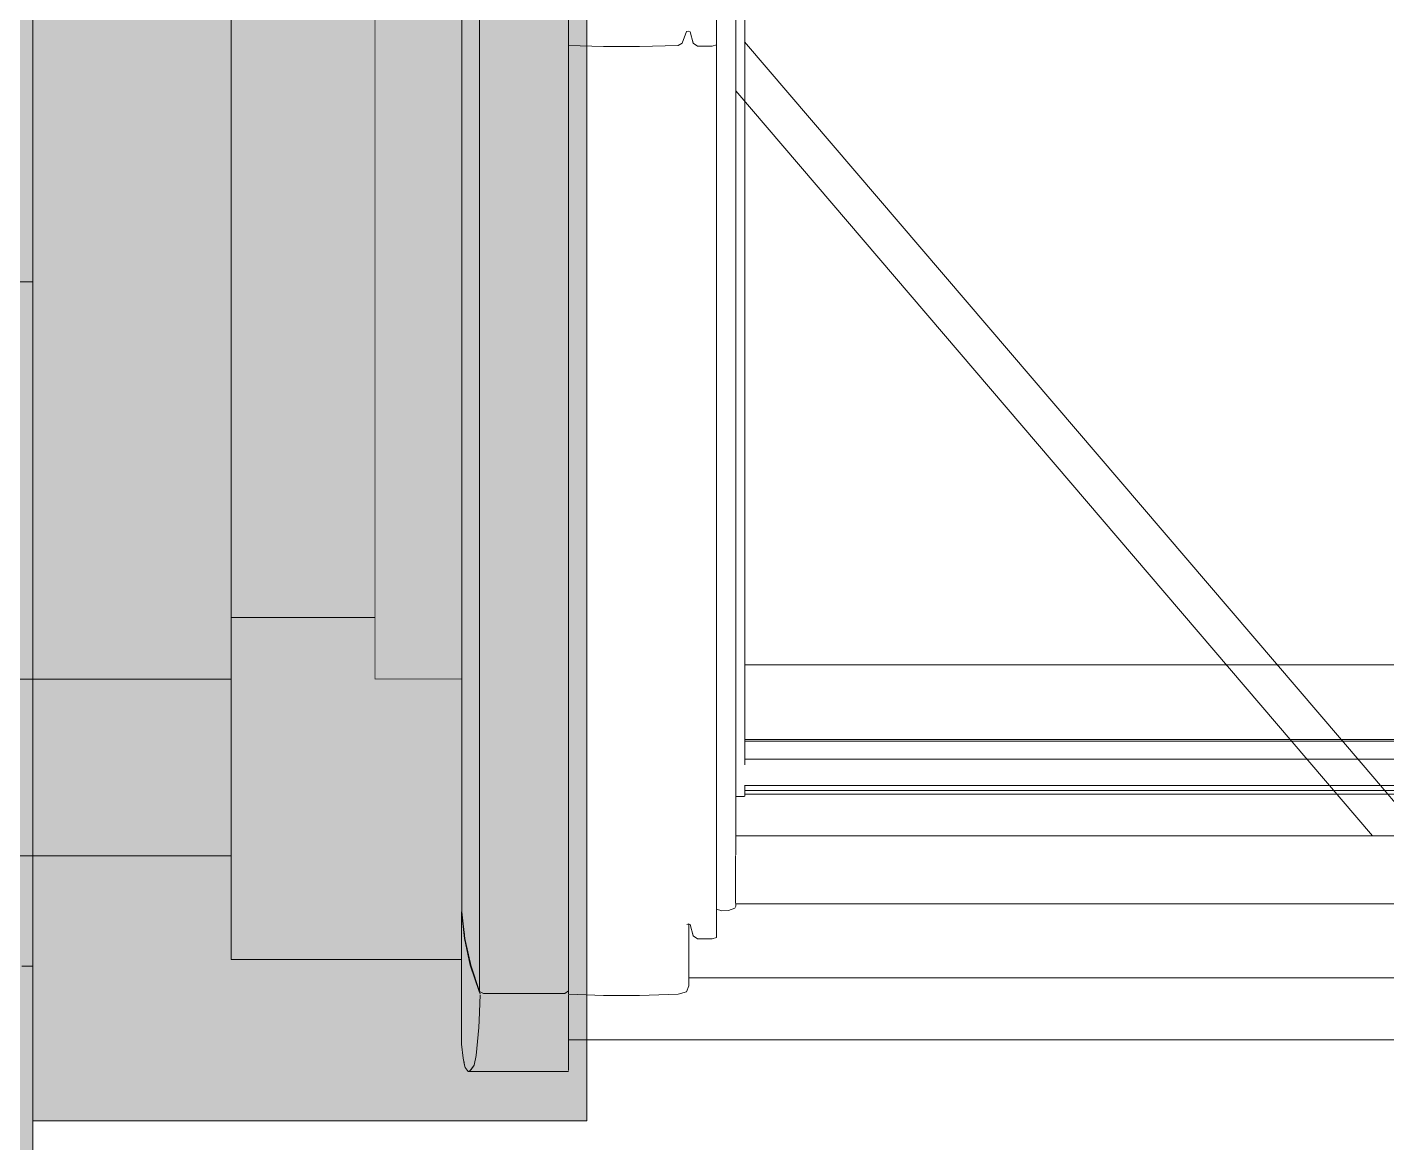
# Model space of a CAD drawing. Header units: metres. Extents: x -4 to 206, y -18 to 45.
# Drawn here: x 42.963 to 43.579, y -11.094 to -10.588 of the extents above; entities that cross this region are included whole.
import ezdxf

# ---------------------------------------------------------------- set-up
doc = ezdxf.new("R2010")
doc.units = ezdxf.units.M
doc.header["$MEASUREMENT"] = 0
doc.set_wipeout_variables(frame=1)
for name, pattern in [('Schnittlinie', [0.006, 0.003, -0.0015, 0, -0.0015]), ('Strichlinie eng', [0.002, 0.0015, -0.0005]), ('Wipeout_Contour', [1, 0, -1])]:
    doc.linetypes.add(name, pattern=pattern)
for name, color, linetype in [('3._DD PP STG2_4_110 Wand Aussen', 7, 'Continuous'), ('3._DD PP STG2_4_210 Decke', 7, 'Continuous'), ('3._DD PP STG2_4_220 Bodenaufbau - Außen_ Gefälle', 7, 'Continuous'), ('3._DD PP STG2_4_310 Dachkonstruktion massiv', 7, 'Continuous'), ('3._DD PP STG2_4_325 Dachfenster', 7, 'Continuous'), ('3._DD PP STG2_4_330 Dachaufbau', 7, 'Continuous')]:
    doc.layers.add(name, color=color, linetype=linetype)

msp = doc.modelspace()

# ---------------------------------------------------------------- hatches: boundary and pattern name
at = {"layer": '3._DD PP STG2_4_325 Dachfenster', "linetype": 'Continuous', "lineweight": 0, "true_color": 0x000000}
msp.add_hatch(color=18, dxfattribs=at).paths.add_polyline_path([(43.12003, -10.88371), (43.15953, -10.88371), (43.15953, -10.27727), (43.15933, -10.2754), (43.15873, -10.27207), (43.15743, -10.25817), (43.15743, -10.2416), (43.15743, -10.23591), (43.1574, -10.18922), (43.12003, -10.18922)])
at = {"layer": '3._DD PP STG2_4_330 Dachaufbau', "linetype": 'Continuous', "lineweight": 0, "true_color": 0x000000}
msp.add_hatch(color=18, dxfattribs=at).paths.add_polyline_path([(42.96503, -10.06873), (37.46503, -10.06873), (37.46503, -11.58371), (38.24989, -11.58371), (38.24989, -10.62199), (39.19189, -10.62199), (39.19189, -11.58371), (40.54989, -11.58371), (40.54989, -10.62199), (41.49189, -10.62199), (41.49189, -11.58371), (42.96503, -11.58371)])

# ---------------------------------------------------------------- linework, layer by layer
at = {"layer": '3._DD PP STG2_4_110 Wand Aussen', "color": 8, "linetype": 'Schnittlinie', "lineweight": 13, "ltscale": 1000, "flags": 128}
for points in [[(42.96503, -11.01371), (42.96503, -9.5687)], [(42.96503, -11.01371), (42.96003, -11.01371)]]:
    msp.add_lwpolyline(points, dxfattribs=at)
at = {"layer": '3._DD PP STG2_4_210 Decke', "color": 7, "linetype": 'Continuous', "lineweight": 13, "ltscale": 1000, "true_color": 0xf4f4f4, "flags": 128}
msp.add_lwpolyline([(33.7568, -11.46359), (33.75903, -13.25371), (37.38503, -13.25371), (37.38503, -12.60871), (42.5891, -12.60871), (42.88503, -12.56618), (42.88503, -11.75871), (48.20503, -11.75871), (48.20503, -11.13371), (51.76086, -11.13371), (51.76545, -10.06371), (45.76503, -10.06371), (45.76503, -10.96371), (42.91503, -10.96371), (42.91503, -11.46359)], close=True, dxfattribs=at)
at = {"layer": '3._DD PP STG2_4_220 Bodenaufbau - Außen_ Gefälle', "color": 7, "linetype": 'Continuous', "lineweight": 13, "ltscale": 1000, "true_color": 0xf4f4f4, "flags": 128}
msp.add_lwpolyline([(33.75902, -13.24371), (37.14503, -13.24371), (37.14503, -12.59871), (39.93503, -12.59871), (42.389, -12.59871), (42.87503, -12.52887), (42.87503, -11.74871), (45.81503, -11.74871), (48.19503, -11.74871), (48.19503, -11.12371), (51.7609, -11.12371), (51.76545, -10.06371), (45.76503, -10.06371), (45.76503, -10.96371), (42.91503, -10.96371), (42.91503, -11.46359), (33.7568, -11.46359)], close=True, dxfattribs=at)
at = {"layer": '3._DD PP STG2_4_310 Dachkonstruktion massiv', "color": 255, "linetype": 'Strichlinie eng', "lineweight": 13, "ltscale": 1000, "flags": 128}
for points in [[(42.96503, -10.88371), (42.96503, -9.5687)], [(43.21607, -9.76371), (43.21607, -10.88371)], [(43.21607, -10.03366), (43.21607, -10.88371)], [(42.96503, -10.70371), (42.8351, -10.70371)], [(42.8351, -10.88371), (42.96503, -10.88371)], [(43.21607, -10.88371), (42.8351, -10.88371)], [(43.21607, -10.88371), (42.96503, -10.88371)]]:
    msp.add_lwpolyline(points, dxfattribs=at)
at = {"layer": '3._DD PP STG2_4_325 Dachfenster', "color": 7, "linetype": 'Continuous', "lineweight": 13, "ltscale": 1000, "true_color": 0xf4f4f4, "flags": 128}
for points in [[(43.12003, -10.88371), (43.12003, -10.18922)], [(43.15953, -10.88371), (43.12003, -10.88371)]]:
    msp.add_lwpolyline(points, dxfattribs=at)
at = {"layer": '3._DD PP STG2_4_330 Dachaufbau', "color": 7, "linetype": 'Continuous', "lineweight": 18, "ltscale": 1000, "flags": 128}
for points in [[(42.96503, -11.08371), (42.96503, -9.5687)], [(42.96503, -10.06873), (42.96503, -11.58371)], [(43.21607, -11.08371), (42.96503, -11.08371)]]:
    msp.add_lwpolyline(points, dxfattribs=at)

# ---------------------------------------------------------------- next in the draw order: wipeouts: each hides what was drawn before it
at = {"color": 254, "linetype": 'Wipeout_Contour', "lineweight": 0, "ltscale": 177.436738}
msp.add_wipeout([(43.12003, -10.1932), (43.05503, -10.1932), (43.05503, -10.85576), (43.12003, -10.85576)], dxfattribs=at).dxf.layer = '3._DD PP STG2_4_325 Dachfenster'
at = {"color": 254, "linetype": 'Wipeout_Contour', "lineweight": 0, "ltscale": 221.750299}
msp.add_wipeout([(43.15953, -10.27727), (43.15953, -10.98901), (43.16083, -11.00116), (43.16083, -10.28844), (43.16063, -10.28755)], dxfattribs=at).dxf.layer = '3._DD PP STG2_4_325 Dachfenster'
at = {"color": 254, "linetype": 'Wipeout_Contour', "lineweight": 0, "ltscale": 177.938976}
msp.add_wipeout([(43.20783, -10.47855), (43.20783, -10.59665), (43.22373, -10.59717), (43.22373, -10.47855)], dxfattribs=at).dxf.layer = '3._DD PP STG2_4_325 Dachfenster'
at = {"color": 254, "linetype": 'Wipeout_Contour', "lineweight": 0, "ltscale": 178.066883}
msp.add_wipeout([(43.23993, -10.59717), (43.25753, -10.5966), (43.25753, -10.47855), (43.23993, -10.47855)], dxfattribs=at).dxf.layer = '3._DD PP STG2_4_325 Dachfenster'
at = {"color": 254, "linetype": 'Wipeout_Contour', "lineweight": 0, "ltscale": 178.164566}
msp.add_wipeout([(43.27293, -10.59688), (43.27483, -10.59639), (43.27483, -10.47855), (43.27293, -10.47855)], dxfattribs=at).dxf.layer = '3._DD PP STG2_4_325 Dachfenster'
at = {"color": 254, "linetype": 'Wipeout_Contour', "lineweight": 0, "ltscale": 178.386971}
msp.add_wipeout([(43.28033, -10.47855), (43.28033, -10.98855), (43.28313, -10.98742), (43.28313, -10.47855)], dxfattribs=at).dxf.layer = '3._DD PP STG2_4_325 Dachfenster'
at = {"color": 254, "linetype": 'Wipeout_Contour', "lineweight": 0, "ltscale": 179.865991}
msp.add_wipeout([(43.20783, -11.04229), (43.20783, -11.04682), (43.96223, -11.04682), (43.96223, -11.04229)], dxfattribs=at).dxf.layer = '3._DD PP STG2_4_325 Dachfenster'

# ---------------------------------------------------------------- next in the draw order: wipeouts: each hides what was drawn before it
at = {"color": 254, "linetype": 'Wipeout_Contour', "lineweight": 0, "ltscale": 221.697452}
msp.add_wipeout([(43.16083, -10.28844), (43.16083, -11.00116), (43.16353, -11.01324), (43.16353, -10.30022), (43.16333, -10.29963)], dxfattribs=at).dxf.layer = '3._DD PP STG2_4_325 Dachfenster'
at = {"color": 254, "linetype": 'Wipeout_Contour', "lineweight": 0, "ltscale": 177.96508}
msp.add_wipeout([(43.16933, -10.31274), (43.16933, -11.02605), (43.20613, -11.02605), (43.20613, -10.31274)], dxfattribs=at).dxf.layer = '3._DD PP STG2_4_325 Dachfenster'
at = {"color": 254, "linetype": 'Wipeout_Contour', "lineweight": 0, "ltscale": 178.002531}
msp.add_wipeout([(43.22373, -10.59717), (43.23993, -10.59717), (43.23993, -10.47855), (43.22373, -10.47855)], dxfattribs=at).dxf.layer = '3._DD PP STG2_4_325 Dachfenster'
at = {"color": 254, "linetype": 'Wipeout_Contour', "lineweight": 0, "ltscale": 178.103053}
msp.add_wipeout([(43.25753, -10.5966), (43.25933, -10.59554), (43.25933, -10.47855), (43.25753, -10.47855)], dxfattribs=at).dxf.layer = '3._DD PP STG2_4_325 Dachfenster'
at = {"color": 254, "linetype": 'Wipeout_Contour', "lineweight": 0, "ltscale": 178.149238}
msp.add_wipeout([(43.26633, -10.59688), (43.27293, -10.59688), (43.27293, -10.47855), (43.26633, -10.47855)], dxfattribs=at).dxf.layer = '3._DD PP STG2_4_325 Dachfenster'
at = {"color": 254, "linetype": 'Wipeout_Contour', "lineweight": 0, "ltscale": 267.164794}
msp.add_wipeout([(43.28313, -10.47855), (43.28313, -10.98742), (43.28363, -10.98657), (43.28363, -10.98544), (43.28353, -10.96358), (43.28363, -10.47855)], dxfattribs=at).dxf.layer = '3._DD PP STG2_4_325 Dachfenster'
at = {"color": 254, "linetype": 'Wipeout_Contour', "lineweight": 0, "ltscale": 179.862918}
msp.add_wipeout([(43.20783, -11.04229), (43.96223, -11.04229), (43.96223, -11.04059), (43.20783, -11.04059)], dxfattribs=at).dxf.layer = '3._DD PP STG2_4_325 Dachfenster'

# ---------------------------------------------------------------- next in the draw order: wipeouts: each hides what was drawn before it
at = {"color": 254, "linetype": 'Wipeout_Contour', "lineweight": 0, "ltscale": 221.70505}
msp.add_wipeout([(43.16353, -10.30022), (43.16353, -11.01324), (43.16753, -11.0251), (43.16753, -10.312), (43.16733, -10.31148)], dxfattribs=at).dxf.layer = '3._DD PP STG2_4_325 Dachfenster'
at = {"color": 254, "linetype": 'Wipeout_Contour', "lineweight": 0, "ltscale": 178.038881}
msp.add_wipeout([(43.20783, -10.31274), (43.20613, -10.31274), (43.20613, -11.02605), (43.20783, -11.0248)], dxfattribs=at).dxf.layer = '3._DD PP STG2_4_325 Dachfenster'
at = {"color": 254, "linetype": 'Wipeout_Contour', "lineweight": 0, "ltscale": 178.114854}
msp.add_wipeout([(43.26133, -10.59038), (43.26213, -10.59017), (43.26213, -10.47855), (43.26133, -10.47855)], dxfattribs=at).dxf.layer = '3._DD PP STG2_4_325 Dachfenster'
at = {"color": 254, "linetype": 'Wipeout_Contour', "lineweight": 0, "ltscale": 178.376348}
msp.add_wipeout([(43.28033, -10.47855), (43.27723, -10.47855), (43.27723, -10.98862), (43.28033, -10.98855)], dxfattribs=at).dxf.layer = '3._DD PP STG2_4_325 Dachfenster'
at = {"color": 254, "linetype": 'Wipeout_Contour', "lineweight": 0, "ltscale": 358.752398}
msp.add_wipeout([(43.376, -10.47855), (43.28363, -10.58655), (43.28363, -10.61719), (43.57221, -10.95461), (43.59785, -10.95461), (43.88643, -10.61719), (43.88643, -10.58655), (43.79406, -10.47855)], dxfattribs=at).dxf.layer = '3._DD PP STG2_4_325 Dachfenster'
at = {"color": 254, "linetype": 'Wipeout_Contour', "lineweight": 0, "ltscale": 310.602663}
msp.add_wipeout([(43.05503, -10.85576), (43.05503, -11.01075), (43.15933, -11.01075), (43.15933, -10.98901), (43.15953, -10.88371), (43.12003, -10.88371), (43.12003, -10.85576)], dxfattribs=at).dxf.layer = '3._DD PP STG2_4_325 Dachfenster'

# ---------------------------------------------------------------- next in the draw order: linework, layer by layer
at = {"layer": '3._DD PP STG2_4_325 Dachfenster', "color": 7, "linetype": 'Continuous', "lineweight": 13, "ltscale": 1000, "flags": 128}
for points in [[(43.05503, -10.85576), (43.05503, -10.1932)], [(43.05503, -10.85576), (43.12003, -10.85576)], [(43.05503, -11.01075), (43.05503, -10.85576)]]:
    msp.add_lwpolyline(points, dxfattribs=at)

# ---------------------------------------------------------------- next in the draw order: wipeouts: each hides what was drawn before it
at = {"color": 254, "linetype": 'Wipeout_Contour', "lineweight": 0, "ltscale": 222.465181}
msp.add_wipeout([(43.16753, -10.312), (43.16753, -11.0251), (43.16933, -11.02605), (43.16933, -10.31274), (43.16786, -10.31274)], dxfattribs=at).dxf.layer = '3._DD PP STG2_4_325 Dachfenster'
at = {"color": 254, "linetype": 'Wipeout_Contour', "lineweight": 0, "ltscale": 178.117838}
msp.add_wipeout([(43.26213, -10.59017), (43.26293, -10.59045), (43.26293, -10.47855), (43.26213, -10.47855)], dxfattribs=at).dxf.layer = '3._DD PP STG2_4_325 Dachfenster'
at = {"color": 254, "linetype": 'Wipeout_Contour', "lineweight": 0, "ltscale": 178.365054}
msp.add_wipeout([(43.27483, -10.47855), (43.27483, -10.9878), (43.27723, -10.98862), (43.27723, -10.47855)], dxfattribs=at).dxf.layer = '3._DD PP STG2_4_325 Dachfenster'
at = {"color": 254, "linetype": 'Wipeout_Contour', "lineweight": 0, "ltscale": 134.758699}
msp.add_wipeout([(43.28363, -10.61719), (43.28363, -10.95461), (43.57221, -10.95461)], dxfattribs=at).dxf.layer = '3._DD PP STG2_4_325 Dachfenster'

# ---------------------------------------------------------------- next in the draw order: linework, layer by layer
at = {"layer": '3._DD PP STG2_4_325 Dachfenster', "color": 7, "linetype": 'Continuous', "lineweight": 13, "ltscale": 1000, "flags": 128}
for points in [[(43.28773, -10.92244), (43.28773, -10.47855)], [(43.58503, -10.94273), (43.57578, -10.93191), (43.56791, -10.92272), (43.2876, -10.59495)], [(43.88233, -10.87725), (43.28773, -10.87725)], [(43.88233, -10.91098), (43.28773, -10.91098)], [(43.88233, -10.91176), (43.28773, -10.91176)], [(43.88233, -10.91989), (43.28773, -10.91989)], [(43.88246, -10.93191), (43.2876, -10.93191)], [(43.28773, -10.93665), (43.28773, -10.93191)], [(43.88233, -10.9341), (43.28773, -10.9341)], [(43.28363, -10.93686), (43.28753, -10.93686)], [(43.88233, -10.9358), (43.28773, -10.9358)]]:
    msp.add_lwpolyline(points, dxfattribs=at)

# ---------------------------------------------------------------- next in the draw order: wipeouts: each hides what was drawn before it
at = {"color": 254, "linetype": 'Wipeout_Contour', "lineweight": 0, "ltscale": 178.113083}
msp.add_wipeout([(43.26423, -10.47855), (43.26293, -10.47855), (43.26293, -10.59045), (43.26423, -10.59561)], dxfattribs=at).dxf.layer = '3._DD PP STG2_4_325 Dachfenster'
at = {"color": 254, "linetype": 'Wipeout_Contour', "lineweight": 0, "ltscale": 135.14875}
msp.add_wipeout([(43.28363, -10.95468), (43.88643, -10.95468), (43.28363, -10.95461)], dxfattribs=at).dxf.layer = '3._DD PP STG2_4_325 Dachfenster'
at = {"color": 254, "linetype": 'Wipeout_Contour', "lineweight": 0, "ltscale": 134.058668}
msp.add_wipeout([(43.16733, -11.03826), (43.16784, -11.02662), (43.16733, -11.0251)], dxfattribs=at).dxf.layer = '3._DD PP STG2_4_325 Dachfenster'

# ---------------------------------------------------------------- next in the draw order: wipeouts: each hides what was drawn before it
at = {"color": 254, "linetype": 'Wipeout_Contour', "lineweight": 0, "ltscale": 178.100181}
msp.add_wipeout([(43.25933, -10.47855), (43.25933, -10.59554), (43.26133, -10.59038), (43.26133, -10.47855)], dxfattribs=at).dxf.layer = '3._DD PP STG2_4_325 Dachfenster'

# ---------------------------------------------------------------- next in the draw order: wipeouts: each hides what was drawn before it
at = {"color": 254, "linetype": 'Wipeout_Contour', "lineweight": 0, "ltscale": 178.129373}
msp.add_wipeout([(43.26423, -10.47855), (43.26423, -10.59561), (43.26633, -10.59688), (43.26633, -10.47855)], dxfattribs=at).dxf.layer = '3._DD PP STG2_4_325 Dachfenster'

# ---------------------------------------------------------------- next in the draw order: wipeouts: each hides what was drawn before it
at = {"color": 254, "linetype": 'Wipeout_Contour', "lineweight": 0, "ltscale": 178.365558}
msp.add_wipeout([(43.26133, -10.59038), (43.26133, -10.99481), (43.26213, -10.99456), (43.26213, -10.59017)], dxfattribs=at).dxf.layer = '3._DD PP STG2_4_325 Dachfenster'

# ---------------------------------------------------------------- next in the draw order: wipeouts: each hides what was drawn before it
at = {"color": 254, "linetype": 'Wipeout_Contour', "lineweight": 0, "ltscale": 178.362362}
msp.add_wipeout([(43.26133, -10.59038), (43.25933, -10.59554), (43.25933, -10.99997), (43.26133, -10.99481)], dxfattribs=at).dxf.layer = '3._DD PP STG2_4_325 Dachfenster'

# ---------------------------------------------------------------- next in the draw order: wipeouts: each hides what was drawn before it
at = {"color": 254, "linetype": 'Wipeout_Contour', "lineweight": 0, "ltscale": 178.368625}
msp.add_wipeout([(43.26213, -10.99456), (43.26293, -10.99484), (43.26293, -10.59045), (43.26213, -10.59017)], dxfattribs=at).dxf.layer = '3._DD PP STG2_4_325 Dachfenster'

# ---------------------------------------------------------------- next in the draw order: wipeouts: each hides what was drawn before it
at = {"color": 254, "linetype": 'Wipeout_Contour', "lineweight": 0, "ltscale": 178.375185}
msp.add_wipeout([(43.26293, -10.59045), (43.26293, -10.99484), (43.26423, -11), (43.26423, -10.59561)], dxfattribs=at).dxf.layer = '3._DD PP STG2_4_325 Dachfenster'
at = {"color": 254, "linetype": 'Wipeout_Contour', "lineweight": 0, "ltscale": 178.358262}
msp.add_wipeout([(43.25753, -11.00103), (43.25933, -10.99997), (43.25933, -10.59554), (43.25753, -10.5966)], dxfattribs=at).dxf.layer = '3._DD PP STG2_4_325 Dachfenster'

# ---------------------------------------------------------------- next in the draw order: linework, layer by layer
at = {"layer": '3._DD PP STG2_4_325 Dachfenster', "color": 7, "linetype": 'Continuous', "lineweight": 13, "ltscale": 1000, "flags": 128}
for points in [[(43.26213, -10.59017), (43.26133, -10.59038)], [(43.26293, -10.59045), (43.26213, -10.59017)]]:
    msp.add_lwpolyline(points, dxfattribs=at)

# ---------------------------------------------------------------- next in the draw order: wipeouts: each hides what was drawn before it
at = {"color": 254, "linetype": 'Wipeout_Contour', "lineweight": 0, "ltscale": 178.321524}
msp.add_wipeout([(43.23993, -11.0016), (43.25753, -11.00103), (43.25753, -10.5966), (43.23993, -10.59717)], dxfattribs=at).dxf.layer = '3._DD PP STG2_4_325 Dachfenster'
at = {"color": 254, "linetype": 'Wipeout_Contour', "lineweight": 0, "ltscale": 178.385048}
msp.add_wipeout([(43.26423, -11), (43.26633, -11.00128), (43.26633, -10.59688), (43.26423, -10.59561)], dxfattribs=at).dxf.layer = '3._DD PP STG2_4_325 Dachfenster'

# ---------------------------------------------------------------- next in the draw order: linework, layer by layer
at = {"layer": '3._DD PP STG2_4_325 Dachfenster', "color": 7, "linetype": 'Continuous', "lineweight": 13, "ltscale": 1000, "flags": 128}
for points in [[(43.26133, -10.59038), (43.25933, -10.59554)], [(43.25933, -10.59554), (43.25753, -10.5966)]]:
    msp.add_lwpolyline(points, dxfattribs=at)

# ---------------------------------------------------------------- next in the draw order: wipeouts: each hides what was drawn before it
at = {"color": 254, "linetype": 'Wipeout_Contour', "lineweight": 0, "ltscale": 178.256249}
msp.add_wipeout([(43.22373, -11.0016), (43.23993, -11.0016), (43.23993, -10.59717), (43.22373, -10.59717)], dxfattribs=at).dxf.layer = '3._DD PP STG2_4_325 Dachfenster'
at = {"color": 254, "linetype": 'Wipeout_Contour', "lineweight": 0, "ltscale": 178.402646}
msp.add_wipeout([(43.26633, -11.00128), (43.27293, -11.00128), (43.27293, -10.59688), (43.26633, -10.59688)], dxfattribs=at).dxf.layer = '3._DD PP STG2_4_325 Dachfenster'
at = {"color": 254, "linetype": 'Wipeout_Contour', "lineweight": 0, "ltscale": 178.228463}
msp.add_wipeout([(43.26133, -10.99488), (43.26233, -11.02253), (43.26233, -10.99463), (43.26143, -10.99475)], dxfattribs=at).dxf.layer = '3._DD PP STG2_4_325 Dachfenster'

# ---------------------------------------------------------------- next in the draw order: linework, layer by layer
at = {"layer": '3._DD PP STG2_4_325 Dachfenster', "color": 7, "linetype": 'Continuous', "lineweight": 13, "ltscale": 1000, "flags": 128}
for points in [[(43.26423, -10.59561), (43.26293, -10.59045)], [(43.26633, -10.59688), (43.26423, -10.59561)]]:
    msp.add_lwpolyline(points, dxfattribs=at)

# ---------------------------------------------------------------- next in the draw order: wipeouts: each hides what was drawn before it
at = {"color": 254, "linetype": 'Wipeout_Contour', "lineweight": 0, "ltscale": 178.193699}
msp.add_wipeout([(43.20783, -10.59665), (43.20783, -11.00108), (43.22373, -11.0016), (43.22373, -10.59717)], dxfattribs=at).dxf.layer = '3._DD PP STG2_4_325 Dachfenster'
at = {"color": 254, "linetype": 'Wipeout_Contour', "lineweight": 0, "ltscale": 178.41857}
msp.add_wipeout([(43.27293, -11.00128), (43.27483, -11.00078), (43.27483, -10.59639), (43.27293, -10.59688)], dxfattribs=at).dxf.layer = '3._DD PP STG2_4_325 Dachfenster'

# ---------------------------------------------------------------- next in the draw order: linework, layer by layer
at = {"layer": '3._DD PP STG2_4_325 Dachfenster', "color": 7, "linetype": 'Continuous', "lineweight": 13, "ltscale": 1000, "flags": 128}
for points in [[(43.25753, -10.5966), (43.23993, -10.59717), (43.22373, -10.59717), (43.20783, -10.59665)], [(43.27483, -10.59639), (43.27293, -10.59688), (43.26633, -10.59688)]]:
    msp.add_lwpolyline(points, dxfattribs=at)

# ---------------------------------------------------------------- next in the draw order: wipeouts: each hides what was drawn before it
at = {"color": 254, "linetype": 'Wipeout_Contour', "lineweight": 0, "ltscale": 628.909595}
msp.add_wipeout([(43.27723, -10.98862), (43.27483, -10.9878), (43.27483, -10.99237), (43.89523, -10.99237), (43.89523, -10.9878), (43.89283, -10.98862), (43.88973, -10.98855), (43.88693, -10.98742), (43.88643, -10.98657), (43.88643, -10.98544), (43.28363, -10.98544), (43.28363, -10.98657), (43.28313, -10.98742), (43.28033, -10.98855)], dxfattribs=at).dxf.layer = '3._DD PP STG2_4_325 Dachfenster'
at = {"color": 254, "linetype": 'Wipeout_Contour', "lineweight": 0, "ltscale": 178.399999}
msp.add_wipeout([(43.20783, -11.00108), (43.20783, -11.0264), (43.22373, -11.02691), (43.22373, -11.0016)], dxfattribs=at).dxf.layer = '3._DD PP STG2_4_325 Dachfenster'

# ---------------------------------------------------------------- next in the draw order: linework, layer by layer
at = {"layer": '3._DD PP STG2_4_325 Dachfenster', "color": 7, "linetype": 'Continuous', "lineweight": 13, "ltscale": 1000, "flags": 128}
for points in [[(43.27723, -10.98862), (43.27483, -10.9878)], [(43.28033, -10.98855), (43.27723, -10.98862)]]:
    msp.add_lwpolyline(points, dxfattribs=at)

# ---------------------------------------------------------------- next in the draw order: wipeouts: each hides what was drawn before it
at = {"color": 254, "linetype": 'Wipeout_Contour', "lineweight": 0, "ltscale": 179.801743}
msp.add_wipeout([(43.28353, -10.97462), (43.28353, -10.98523), (43.88653, -10.98523), (43.88653, -10.97462)], dxfattribs=at).dxf.layer = '3._DD PP STG2_4_325 Dachfenster'
at = {"color": 254, "linetype": 'Wipeout_Contour', "lineweight": 0, "ltscale": 178.462769}
msp.add_wipeout([(43.22373, -11.02691), (43.23993, -11.02691), (43.23993, -11.0016), (43.22373, -11.0016)], dxfattribs=at).dxf.layer = '3._DD PP STG2_4_325 Dachfenster'

# ---------------------------------------------------------------- next in the draw order: linework, layer by layer
at = {"layer": '3._DD PP STG2_4_325 Dachfenster', "color": 7, "linetype": 'Continuous', "lineweight": 13, "ltscale": 1000, "flags": 128}
for points in [[(43.28313, -10.98742), (43.28033, -10.98855)], [(43.28363, -10.98657), (43.28313, -10.98742)], [(43.88653, -10.98544), (43.28353, -10.98544)], [(43.28363, -10.98657), (43.28363, -10.98544)]]:
    msp.add_lwpolyline(points, dxfattribs=at)

# ---------------------------------------------------------------- next in the draw order: wipeouts: each hides what was drawn before it
at = {"color": 254, "linetype": 'Wipeout_Contour', "lineweight": 0, "ltscale": 179.79442}
msp.add_wipeout([(43.28353, -10.97031), (43.28353, -10.97462), (43.88653, -10.97462), (43.88653, -10.97031)], dxfattribs=at).dxf.layer = '3._DD PP STG2_4_325 Dachfenster'
at = {"color": 254, "linetype": 'Wipeout_Contour', "lineweight": 0, "ltscale": 178.527431}
msp.add_wipeout([(43.23993, -11.0016), (43.23993, -11.02691), (43.25753, -11.02635), (43.25753, -11.00103)], dxfattribs=at).dxf.layer = '3._DD PP STG2_4_325 Dachfenster'

# ---------------------------------------------------------------- next in the draw order: wipeouts: each hides what was drawn before it
at = {"color": 254, "linetype": 'Wipeout_Contour', "lineweight": 0, "ltscale": 179.789866}
msp.add_wipeout([(43.28353, -10.96529), (43.28353, -10.97031), (43.88653, -10.97031), (43.88653, -10.96529)], dxfattribs=at).dxf.layer = '3._DD PP STG2_4_325 Dachfenster'
at = {"color": 254, "linetype": 'Wipeout_Contour', "lineweight": 0, "ltscale": 178.270746}
msp.add_wipeout([(43.25933, -10.99997), (43.26132, -11.0252), (43.26233, -11.02253), (43.26133, -10.99488)], dxfattribs=at).dxf.layer = '3._DD PP STG2_4_325 Dachfenster'

# ---------------------------------------------------------------- next in the draw order: wipeouts: each hides what was drawn before it
at = {"color": 254, "linetype": 'Wipeout_Contour', "lineweight": 0, "ltscale": 179.786979}
msp.add_wipeout([(43.28353, -10.96529), (43.88653, -10.96529), (43.88653, -10.96444), (43.28353, -10.96444)], dxfattribs=at).dxf.layer = '3._DD PP STG2_4_325 Dachfenster'
at = {"color": 254, "linetype": 'Wipeout_Contour', "lineweight": 0, "ltscale": 134.526015}
msp.add_wipeout([(43.25753, -11.00103), (43.25753, -11.02635), (43.26133, -11.02528)], dxfattribs=at).dxf.layer = '3._DD PP STG2_4_325 Dachfenster'

# ---------------------------------------------------------------- next in the draw order: wipeouts: each hides what was drawn before it
at = {"color": 254, "linetype": 'Wipeout_Contour', "lineweight": 0, "ltscale": 269.662819}
msp.add_wipeout([(43.28353, -10.96444), (43.88653, -10.96444), (43.88653, -10.96358), (43.88643, -10.96253), (43.28363, -10.96253), (43.28363, -10.96331)], dxfattribs=at).dxf.layer = '3._DD PP STG2_4_325 Dachfenster'
at = {"color": 254, "linetype": 'Wipeout_Contour', "lineweight": 0, "ltscale": 133.837398}
msp.add_wipeout([(43.25753, -11.00103), (43.26133, -11.02528), (43.25933, -10.99997)], dxfattribs=at).dxf.layer = '3._DD PP STG2_4_325 Dachfenster'

# ---------------------------------------------------------------- next in the draw order: wipeouts: each hides what was drawn before it
at = {"color": 254, "linetype": 'Wipeout_Contour', "lineweight": 0, "ltscale": 179.784186}
msp.add_wipeout([(43.28363, -10.96147), (43.28363, -10.96253), (43.88643, -10.96253), (43.88643, -10.96147)], dxfattribs=at).dxf.layer = '3._DD PP STG2_4_325 Dachfenster'
at = {"color": 254, "linetype": 'Wipeout_Contour', "lineweight": 0, "ltscale": 719.072746}
msp.add_wipeout([(43.26293, -10.99484), (43.26233, -10.99463), (43.26233, -11.00694), (43.90773, -11.00694), (43.90773, -10.99463), (43.90713, -10.99484), (43.90583, -11.00001), (43.90373, -11.00128), (43.89713, -11.00128), (43.89523, -11.00078), (43.89523, -10.99237), (43.27483, -10.99237), (43.27483, -11.00078), (43.27293, -11.00128), (43.26633, -11.00128), (43.26423, -11)], dxfattribs=at).dxf.layer = '3._DD PP STG2_4_325 Dachfenster'

# ---------------------------------------------------------------- next in the draw order: linework, layer by layer
at = {"layer": '3._DD PP STG2_4_325 Dachfenster', "color": 7, "linetype": 'Continuous', "lineweight": 13, "ltscale": 1000, "flags": 128}
for points in [[(43.27483, -11.00078), (43.27483, -10.59639), (43.27483, -10.47855)], [(43.26143, -10.99475), (43.26213, -10.99456)], [(43.26213, -10.99456), (43.26293, -10.99484)], [(43.26293, -10.99484), (43.26423, -11)], [(43.26423, -11), (43.26633, -11.00128)], [(43.26633, -11.00128), (43.27293, -11.00128), (43.27483, -11.00078)]]:
    msp.add_lwpolyline(points, dxfattribs=at)

# ---------------------------------------------------------------- next in the draw order: wipeouts: each hides what was drawn before it
at = {"color": 254, "linetype": 'Wipeout_Contour', "lineweight": 0, "ltscale": 179.783354}
msp.add_wipeout([(43.88643, -10.96083), (43.28363, -10.96083), (43.28363, -10.96147), (43.88643, -10.96147)], dxfattribs=at).dxf.layer = '3._DD PP STG2_4_325 Dachfenster'
at = {"color": 254, "linetype": 'Wipeout_Contour', "lineweight": 0, "ltscale": 179.834295}
msp.add_wipeout([(43.26233, -11.00694), (43.26233, -11.01889), (43.90773, -11.01889), (43.90773, -11.00694)], dxfattribs=at).dxf.layer = '3._DD PP STG2_4_325 Dachfenster'

# ---------------------------------------------------------------- next in the draw order: wipeouts: each hides what was drawn before it
at = {"color": 254, "linetype": 'Wipeout_Contour', "lineweight": 0, "ltscale": 179.782698}
msp.add_wipeout([(43.88643, -10.96012), (43.28363, -10.96012), (43.28363, -10.96083), (43.88643, -10.96083)], dxfattribs=at).dxf.layer = '3._DD PP STG2_4_325 Dachfenster'
at = {"color": 254, "linetype": 'Wipeout_Contour', "lineweight": 0, "ltscale": 718.965822}
msp.add_wipeout([(43.22373, -11.02691), (43.20783, -11.0264), (43.20783, -11.03727), (43.96223, -11.03727), (43.96223, -11.0264), (43.94633, -11.02691), (43.93013, -11.02691), (43.91253, -11.02635), (43.90873, -11.02528), (43.90773, -11.02253), (43.90773, -11.01896), (43.26233, -11.01896), (43.26233, -11.02253), (43.26133, -11.02528), (43.25753, -11.02635), (43.23993, -11.02691)], dxfattribs=at).dxf.layer = '3._DD PP STG2_4_325 Dachfenster'

# ---------------------------------------------------------------- next in the draw order: linework, layer by layer
at = {"layer": '3._DD PP STG2_4_325 Dachfenster', "color": 7, "linetype": 'Continuous', "lineweight": 13, "ltscale": 1000, "flags": 128}
for points in [[(43.28353, -10.98523), (43.28353, -10.97462), (43.28353, -10.97031), (43.28353, -10.96529), (43.28353, -10.96444), (43.28353, -10.96358)], [(43.26233, -10.99463), (43.26233, -11.02253)], [(43.90773, -11.01896), (43.26233, -11.01896)], [(43.26233, -11.02253), (43.26133, -11.02528)]]:
    msp.add_lwpolyline(points, dxfattribs=at)

# ---------------------------------------------------------------- next in the draw order: wipeouts: each hides what was drawn before it
at = {"color": 254, "linetype": 'Wipeout_Contour', "lineweight": 0, "ltscale": 179.779722}
msp.add_wipeout([(43.28363, -10.96012), (43.88643, -10.96012), (43.88643, -10.95468), (43.28363, -10.95468)], dxfattribs=at).dxf.layer = '3._DD PP STG2_4_325 Dachfenster'
at = {"color": 254, "linetype": 'Wipeout_Contour', "lineweight": 0, "ltscale": 179.860976}
msp.add_wipeout([(43.20783, -11.03833), (43.20783, -11.04059), (43.96223, -11.04059), (43.96223, -11.03833)], dxfattribs=at).dxf.layer = '3._DD PP STG2_4_325 Dachfenster'

# ---------------------------------------------------------------- next in the draw order: linework, layer by layer
at = {"layer": '3._DD PP STG2_4_325 Dachfenster', "color": 7, "linetype": 'Continuous', "lineweight": 13, "ltscale": 1000, "flags": 128}
for points in [[(43.28363, -10.96331), (43.28363, -10.47855)], [(43.57221, -10.95461), (43.28363, -10.61719)], [(43.88643, -10.95461), (43.28363, -10.95461)], [(43.88643, -10.95468), (43.28363, -10.95468)]]:
    msp.add_lwpolyline(points, dxfattribs=at)

# ---------------------------------------------------------------- next in the draw order: wipeouts: each hides what was drawn before it
at = {"color": 254, "linetype": 'Wipeout_Contour', "lineweight": 0, "ltscale": 179.859337}
msp.add_wipeout([(43.96223, -11.03727), (43.20783, -11.03727), (43.20783, -11.03833), (43.96223, -11.03833)], dxfattribs=at).dxf.layer = '3._DD PP STG2_4_325 Dachfenster'

# ---------------------------------------------------------------- next in the draw order: linework, layer by layer
at = {"layer": '3._DD PP STG2_4_330 Dachaufbau', "color": 7, "linetype": 'Continuous', "lineweight": 18, "ltscale": 1000, "flags": 128}
msp.add_lwpolyline([(43.21607, -10.04721), (43.21607, -11.08371)], dxfattribs=at)

# ---------------------------------------------------------------- next in the draw order: wipeouts: each hides what was drawn before it
at = {"color": 254, "linetype": 'Wipeout_Contour', "lineweight": 0, "ltscale": 223.40428}
msp.add_wipeout([(43.16721, -11.04149), (43.20783, -11.04149), (43.20783, -11.02662), (43.16784, -11.02662), (43.16733, -11.03826)], dxfattribs=at).dxf.layer = '3._DD PP STG2_4_325 Dachfenster'

# ---------------------------------------------------------------- next in the draw order: wipeouts: each hides what was drawn before it
at = {"color": 254, "linetype": 'Wipeout_Contour', "lineweight": 0, "ltscale": 582.358679}
msp.add_wipeout([(43.15933, -10.98901), (43.16063, -11.00116), (43.16333, -11.01324), (43.16733, -11.0251), (43.16775, -11.02619), (43.20783, -11.02619), (43.20783, -11.0248), (43.20613, -11.02605), (43.16933, -11.02605), (43.16753, -11.0251), (43.16353, -11.01324), (43.16083, -11.00116), (43.15953, -10.98901)], dxfattribs=at).dxf.layer = '3._DD PP STG2_4_325 Dachfenster'

# ---------------------------------------------------------------- next in the draw order: linework, layer by layer
at = {"layer": '3._DD PP STG2_4_325 Dachfenster', "color": 7, "linetype": 'Continuous', "lineweight": 13, "ltscale": 1000, "flags": 128}
for points in [[(43.20783, -11.0248), (43.20783, -10.31274)], [(43.20613, -11.02605), (43.20783, -11.0248)], [(43.20783, -11.0248), (43.20783, -11.02619)], [(43.26133, -11.02528), (43.25753, -11.02635), (43.23993, -11.02691), (43.22373, -11.02691), (43.20783, -11.0264)]]:
    msp.add_lwpolyline(points, dxfattribs=at)

# ---------------------------------------------------------------- next in the draw order: wipeouts: each hides what was drawn before it
at = {"color": 254, "linetype": 'Wipeout_Contour', "lineweight": 0, "ltscale": 311.520361}
msp.add_wipeout([(43.16733, -11.0251), (43.16333, -11.01324), (43.16333, -11.061), (43.16503, -11.05849), (43.166, -11.05419), (43.16721, -11.04149), (43.16733, -11.03826)], dxfattribs=at).dxf.layer = '3._DD PP STG2_4_325 Dachfenster'

# ---------------------------------------------------------------- next in the draw order: linework, layer by layer
at = {"layer": '3._DD PP STG2_4_325 Dachfenster', "color": 7, "linetype": 'Continuous', "lineweight": 13, "ltscale": 1000, "flags": 128}
for points in [[(43.16753, -11.0251), (43.16753, -10.312)], [(43.16753, -11.0251), (43.16933, -11.02605)], [(43.16933, -11.02605), (43.20613, -11.02605)]]:
    msp.add_lwpolyline(points, dxfattribs=at)

# ---------------------------------------------------------------- next in the draw order: wipeouts: each hides what was drawn before it
at = {"color": 254, "linetype": 'Wipeout_Contour', "lineweight": 0, "ltscale": 178.29505}
msp.add_wipeout([(43.166, -11.05419), (43.20783, -11.05419), (43.20783, -11.04149), (43.16721, -11.04149)], dxfattribs=at).dxf.layer = '3._DD PP STG2_4_325 Dachfenster'

# ---------------------------------------------------------------- next in the draw order: linework, layer by layer
at = {"layer": '3._DD PP STG2_4_325 Dachfenster', "color": 7, "linetype": 'Continuous', "lineweight": 13, "ltscale": 1000, "flags": 128}
msp.add_lwpolyline([(43.20783, -11.0471), (43.96223, -11.0471)], dxfattribs=at)

# ---------------------------------------------------------------- next in the draw order: wipeouts: each hides what was drawn before it
at = {"color": 254, "linetype": 'Wipeout_Contour', "lineweight": 0, "ltscale": 178.307575}
msp.add_wipeout([(43.166, -11.05419), (43.16503, -11.05849), (43.20783, -11.05849), (43.20783, -11.05419)], dxfattribs=at).dxf.layer = '3._DD PP STG2_4_325 Dachfenster'

# ---------------------------------------------------------------- next in the draw order: wipeouts: each hides what was drawn before it
at = {"color": 254, "linetype": 'Wipeout_Contour', "lineweight": 0, "ltscale": 178.299542}
msp.add_wipeout([(43.16503, -11.05849), (43.16363, -11.06093), (43.20783, -11.06093), (43.20783, -11.05849)], dxfattribs=at).dxf.layer = '3._DD PP STG2_4_325 Dachfenster'

# ---------------------------------------------------------------- next in the draw order: wipeouts: each hides what was drawn before it
at = {"color": 254, "linetype": 'Wipeout_Contour', "lineweight": 0, "ltscale": 134.307419}
msp.add_wipeout([(43.16233, -11.06138), (43.20783, -11.06138), (43.16363, -11.06093)], dxfattribs=at).dxf.layer = '3._DD PP STG2_4_325 Dachfenster'

# ---------------------------------------------------------------- next in the draw order: linework, layer by layer
at = {"layer": '3._DD PP STG2_4_325 Dachfenster', "color": 7, "linetype": 'Continuous', "lineweight": 13, "ltscale": 1000, "flags": 128}
msp.add_lwpolyline([(43.20783, -11.02662), (43.20783, -11.04149), (43.20783, -11.05419), (43.20783, -11.05849), (43.20783, -11.06093)], dxfattribs=at)

# ---------------------------------------------------------------- next in the draw order: wipeouts: each hides what was drawn before it
at = {"color": 254, "linetype": 'Wipeout_Contour', "lineweight": 0, "ltscale": 222.783188}
msp.add_wipeout([(43.15933, -10.98901), (43.15933, -11.04897), (43.1601, -11.0554), (43.16063, -11.05851), (43.16063, -11.00116)], dxfattribs=at).dxf.layer = '3._DD PP STG2_4_325 Dachfenster'

# ---------------------------------------------------------------- next in the draw order: linework, layer by layer
at = {"layer": '3._DD PP STG2_4_325 Dachfenster', "color": 7, "linetype": 'Continuous', "lineweight": 13, "ltscale": 1000, "flags": 128}
msp.add_lwpolyline([(43.15953, -10.98901), (43.15953, -10.27727)], dxfattribs=at)

# ---------------------------------------------------------------- next in the draw order: wipeouts: each hides what was drawn before it
at = {"color": 254, "linetype": 'Wipeout_Contour', "lineweight": 0, "ltscale": 267.821223}
msp.add_wipeout([(43.16063, -11.00116), (43.16063, -11.05851), (43.16102, -11.05961), (43.16233, -11.06138), (43.16333, -11.061), (43.16333, -11.01324)], dxfattribs=at).dxf.layer = '3._DD PP STG2_4_325 Dachfenster'

# ---------------------------------------------------------------- next in the draw order: hatches: boundary and pattern name
at = {"layer": '3._DD PP STG2_4_330 Dachaufbau', "linetype": 'Continuous', "lineweight": 0, "true_color": 0x000000}
msp.add_hatch(color=18, dxfattribs=at).paths.add_polyline_path([(44.87607, -10.04721), (44.87607, -11.08371), (45.81503, -11.08371), (45.81503, -9.5687), (42.96503, -9.5687), (42.96503, -11.08371), (43.21607, -11.08371), (43.21607, -10.04721)])

# ---------------------------------------------------------------- next in the draw order: linework, layer by layer
at = {"layer": '3._DD PP STG2_4_325 Dachfenster', "color": 7, "linetype": 'Continuous', "lineweight": 13, "ltscale": 1000, "flags": 128}
for points in [[(43.15933, -10.98901), (43.16063, -11.00116), (43.16333, -11.01324), (43.16733, -11.0251), (43.16775, -11.02619)], [(43.15933, -11.04897), (43.15933, -10.98901)], [(43.15953, -10.98901), (43.16083, -11.00116), (43.16353, -11.01324), (43.16753, -11.0251)], [(43.15933, -11.01075), (43.05503, -11.01075)], [(43.15933, -11.04897), (43.1601, -11.0554), (43.16063, -11.05851), (43.16102, -11.05961), (43.16233, -11.06138), (43.16333, -11.061), (43.16503, -11.05849), (43.166, -11.05419), (43.16721, -11.04149), (43.16733, -11.03826), (43.16784, -11.02662)], [(43.16233, -11.06138), (43.20783, -11.06138)]]:
    msp.add_lwpolyline(points, dxfattribs=at)

doc.saveas('drawing.dxf')
